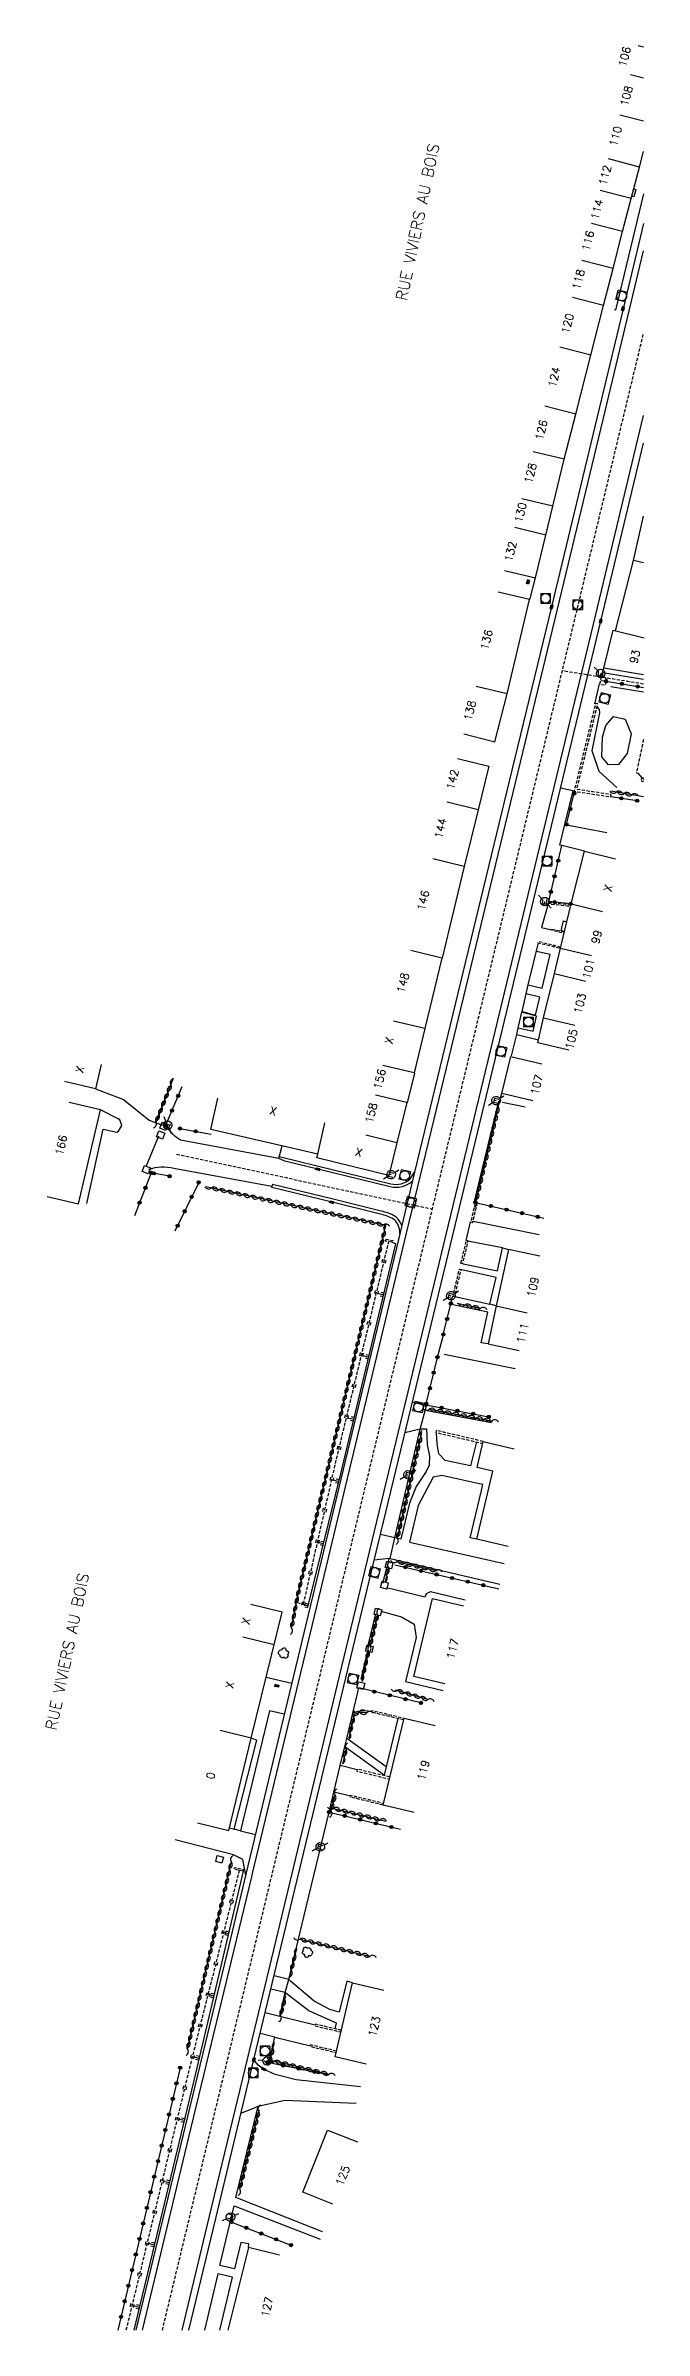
# Model space of a CAD drawing. Header units: millimetres. Extents: x 104000 to 105001, y 137000 to 138000.
# Drawn here: x 104906.6 to 105000.1, y 137000 to 137357 of the extents above; entities that cross this region are included whole.
import ezdxf
from ezdxf.enums import TextEntityAlignment as Align

# ---------------------------------------------------------------- set-up
doc = ezdxf.new("R2010")
doc.units = ezdxf.units.MM
doc.linetypes.add('DASHED', pattern=[0.75, 0.5, -0.25])
doc.layers.get('0').update_dxf_attribs({"linetype": 'CONTINUOUS'})
for name, color, linetype in [('W0001', 6, 'DASHED'), ('W0008', 7, 'CONTINUOUS'), ('W0100', 7, 'CONTINUOUS'), ('W0105', 7, 'CONTINUOUS'), ('W0112', 1, 'DASHED'), ('W0211', 2, 'CONTINUOUS'), ('W0220', 5, 'DASHED'), ('W0300', 7, 'CONTINUOUS'), ('W0310', 3, 'CONTINUOUS'), ('W0322', 7, 'CONTINUOUS'), ('W0334', 7, 'CONTINUOUS'), ('W0400', 7, 'CONTINUOUS'), ('W0420', 7, 'CONTINUOUS'), ('W0471', 7, 'CONTINUOUS'), ('W0989', 7, 'CONTINUOUS'), ('W0991', 7, 'CONTINUOUS'), ('W1102', 7, 'CONTINUOUS')]:
    doc.layers.add(name, color=color, linetype=linetype)
doc.styles.get("Standard").update_dxf_attribs({"font": 'romans.shx', "width": 0.85})

# ---------------------------------------------------------------- blocks, each defined once
blk = doc.blocks.new('t310o')
at = {"color": 0, "linetype": 'Continuous'}
for centre, start, end in [((-0.5, 0.38), 216.8699, 323.1304), ((0.5, -0.37), 36.8699, 143.1303)]:
    blk.add_arc(centre, 0.625, start, end, dxfattribs=at)
blk = doc.blocks.new('t322o')
at = {"color": 0, "linetype": 'Continuous'}
for radius in [0.25, 0.15]:
    blk.add_circle((0, 0), radius, dxfattribs=at)
blk = doc.blocks.new('T420')
for p, q in [((0.75, 0.75), (-0.75, 0.75)), ((-0.75, 0.75), (-0.75, -0.75)), ((0.75, 0.75), (0.75, -0.75)), ((0.75, -0.75), (-0.75, -0.75))]:
    blk.add_line(p, q)
blk.add_ellipse((0, 0), major_axis=(-0.53, 0.53), ratio=1, start_param=3.926991, end_param=10.210176)
blk = doc.blocks.new('T400')
for p, q in [((-0.15, 0.3), (0.15, 0.3)), ((-0.15, -0.25), (-0.15, 0.3)), ((-0.15, 0.15), (0.15, 0.15)), ((-0.15, 0), (0.15, 0)), ((0.15, 0.3), (0.15, -0.25)), ((-0.15, -0.15), (0.15, -0.15)), ((-0.15, -0.25), (-0.15, -0.3)), ((-0.15, -0.3), (0.15, -0.3)), ((0.15, -0.3), (0.15, -0.25))]:
    blk.add_line(p, q)
blk = doc.blocks.new('T471')
for p, q in [((-0.333334, 0.333334), (-0.333334, -0.333334)), ((-0.333334, 0.333334), (0.333334, 0.333334)), ((-0.333334, 0), (0, 0)), ((0.500001, 0.500001), (1.000002, 1.000002)), ((-0.500001, -0.500001), (-1.000002, -1.000002)), ((-0.333334, -0.333334), (0.333334, -0.333334))]:
    blk.add_line(p, q)
blk.add_ellipse((0, 0), major_axis=(0.471405, 0.471405), ratio=1, start_param=5.4977871438, end_param=11.780972451)
blk = doc.blocks.new('T300')
for p, q in [((-0.8, 0.51), (-0.86, 0.34)), ((-0.86, 0.34), (-0.86, 0.17)), ((-0.86, 0.17), (-0.74, 0.06)), ((-0.69, 0.63), (-0.8, 0.51)), ((-0.8, -0.06), (-0.74, 0.06)), ((-0.74, 0.06), (-0.69, 0.11)), ((-0.57, 0.69), (-0.69, 0.63)), ((-0.46, 0.69), (-0.57, 0.69)), ((-0.29, 0.63), (-0.46, 0.69)), ((-0.29, 0.63), (-0.17, 0.74)), ((-0.23, 0.57), (-0.29, 0.63)), ((-0.17, 0.74), (-0.06, 0.8)), ((-0.06, 0.8), (0.06, 0.8)), ((0.06, 0.8), (0.23, 0.74)), ((0.23, 0.74), (0.34, 0.63)), ((0.34, 0.63), (0.4, 0.51)), ((0.46, 0.46), (0.34, 0.46)), ((0.4, 0.51), (0.4, 0.46)), ((0.57, 0.4), (0.46, 0.46)), ((0.57, 0.4), (0.69, 0.29)), ((0.69, 0.29), (0.74, 0.17)), ((0.74, 0.06), (0.69, -0.17)), ((0.74, 0.17), (0.74, 0.06)), ((-0.8, -0.17), (-0.8, -0.06)), ((-0.8, -0.23), (-0.8, -0.17)), ((-0.74, -0.34), (-0.8, -0.23)), ((-0.69, -0.4), (-0.74, -0.34)), ((-0.51, -0.46), (-0.69, -0.4)), ((-0.4, -0.46), (-0.51, -0.46)), ((-0.4, -0.46), (-0.34, -0.46)), ((-0.34, -0.46), (-0.34, -0.4)), ((-0.34, -0.51), (-0.34, -0.46)), ((-0.29, -0.63), (-0.34, -0.51)), ((-0.17, -0.74), (-0.29, -0.63)), ((-0.06, -0.8), (-0.17, -0.74)), ((0.06, -0.8), (-0.06, -0.8)), ((0.17, -0.74), (0.06, -0.8)), ((0.23, -0.69), (0.17, -0.74)), ((0.29, -0.46), (0.23, -0.46)), ((0.29, -0.63), (0.23, -0.69)), ((0.46, -0.4), (0.29, -0.46)), ((0.34, -0.51), (0.29, -0.63)), ((0.34, -0.51), (0.34, -0.46)), ((0.57, -0.34), (0.46, -0.4)), ((0.63, -0.29), (0.57, -0.34)), ((0.69, -0.17), (0.63, -0.29))]:
    blk.add_line(p, q)
blk = doc.blocks.new('t112o')
at = {"color": 0, "linetype": 'Continuous'}
for p, q in [((-0.5, 0.5), (0.5, 0.5)), ((-0.5, -0.5), (-0.5, 0.5)), ((0.5, 0.5), (0.5, -0.5)), ((0.5, -0.5), (-0.5, -0.5))]:
    blk.add_line(p, q, dxfattribs=at)
blk = doc.blocks.new('t211o')
at = {"color": 0, "linetype": 'Continuous'}
for p, q in [((-0.29, 0.5), (-0.29, 0)), ((0, 1), (0, 0)), ((0.29, 0.5), (0.29, 0))]:
    blk.add_line(p, q, dxfattribs=at)
blk = doc.blocks.new('t220o')
at = {"color": 0, "linetype": 'Continuous'}
for p, q in [((-0.25, 0.25), (0.25, 0.25)), ((-0.25, -0.25), (0.25, -0.25))]:
    blk.add_line(p, q, dxfattribs=at)

msp = doc.modelspace()

# ---------------------------------------------------------------- linework, layer by layer
at = {"layer": 'W0001'}
msp.add_line((104927.04, 137183.77), (104967, 137175.18), dxfattribs=at)
at = {"layer": 'W0001', "flags": 128}
for points in [[(104924.82, 137000), (104929.29, 137018.54), (104935.24, 137043.25), (104940.29, 137064.28), (104949.59, 137102.88), (104955.03, 137125.56), (104965.12, 137167.38), (104989.6, 137268.77), (105000, 137312.03)], [(105000, 137257.21), (104987.31, 137259.27)]]:
    msp.add_lwpolyline(points, dxfattribs=at)
at = {"layer": 'W0008', "flags": 128}
for points in [[(104921.69, 137000), (104929.33, 137031.68), (104938.8, 137070.86), (104938.86, 137071.16), (104948.93, 137113.1), (104954.06, 137134.38), (104962.97, 137171.4), (104967.3, 137189.21), (104979.99, 137241.78), (104986.54, 137268.91), (104993.67, 137298.54), (104998.04, 137316.81), (105000, 137324.9)], [(104927.9, 137000), (104932.2, 137017.84), (104938.16, 137042.55), (104943.2, 137063.58), (104952.51, 137102.18), (104957.94, 137124.86), (104968.04, 137166.68), (104992.52, 137268.07), (105000, 137299.19)]]:
    msp.add_lwpolyline(points, dxfattribs=at)
for points in [[(104963.9, 137179.56, -0.257588), (104960.41, 137178.65), (104949.09, 137181.42), (104943.97, 137182.66), (104943.02, 137183.07), (104927.67, 137185.96, -0.144018), (104925.61, 137188.04)], [(104962.22, 137172.63, 0.118845), (104961.39, 137173.88), (104961.21, 137174.04, 0.078795), (104958.98, 137174.86), (104951.28, 137176.77), (104942.04, 137179.04), (104941.94, 137178.7), (104926.61, 137181.54, 0.139151), (104922.65, 137181.35)]]:
    msp.add_lwpolyline(points, format="xyb", dxfattribs=at)
at = {"layer": 'W0100', "flags": 128}
for points in [[(104978.27, 137274.96), (104983.13, 137273.8), (104984.73, 137280.49), (104985.81, 137284.99), (104987.59, 137292.34), (104989.4, 137299.38), (104991.76, 137308.6), (104993.75, 137316.38), (104995.22, 137322.13), (104996.72, 137327.92), (104998.06, 137333.07), (104999.36, 137337.97), (105000, 137340.44)], [(105000, 137276.16), (104998.43, 137276.51), (105000, 137283.44)], [(104971.93, 137249.44), (104976.77, 137248.2), (104978.69, 137255.66), (104982.15, 137270.44), (104977.28, 137271.58)], [(104993.81, 137259.71), (104995.25, 137265.61), (105000.11, 137264.42)], [(105000, 137258.65), (104993.81, 137259.71)], [(104970.94, 137245.58), (104975.8, 137244.4), (104974.14, 137237.57), (104971.95, 137228.71), (104971.98, 137228.69), (104969.68, 137219.17), (104968.53, 137214.41), (104968.49, 137214.41), (104965.81, 137203.37), (104964.13, 137196.46), (104964.2, 137196.44), (104963.08, 137191.79), (104962.99, 137191.81), (104961.44, 137185.52), (104960.18, 137180.45), (104948.97, 137183.2), (104949.09, 137183.78), (104932.37, 137187.63), (104933.49, 137192.5)], [(105000, 137242.42), (104999.98, 137242.3), (105000, 137242.3)], [(104988.32, 137200), (104983.45, 137201.15), (104984.38, 137205.06), (104986.06, 137211.99), (104987.02, 137215.96), (104988.7, 137222.86), (104990.74, 137231.09), (104995.59, 137229.89)], [(104915.27, 137197.76), (104914.38, 137193.96), (104909.51, 137195.1)], [(104982.71, 137192.07), (104977.85, 137193.25), (104979.25, 137199.04), (104984.11, 137197.86)], [(104906.82, 137177.14), (104911.69, 137176), (104915.15, 137190.71), (104910.28, 137191.86)], [(104983.78, 137167.8), (104978.9, 137168.88), (104976.95, 137160.07), (104976.99, 137160.06), (104975.7, 137154.13), (104980.58, 137153.07)], [(104978.82, 137122.47), (104973.95, 137123.61), (104976.44, 137134.23), (104973.98, 137134.81), (104974.93, 137138.87), (104979.8, 137137.73)], [(104930.33, 137079.27), (104935.19, 137078.09), (104938.7, 137092.5), (104943.51, 137112.19), (104938.66, 137113.38)], [(104968.95, 137100.99), (104964.09, 137102.15), (104967.01, 137114.33), (104971.87, 137113.17)], [(104964.15, 137080.89), (104959.29, 137082.07), (104962.59, 137095.65), (104967.45, 137094.47)], [(104956.67, 137041.58), (104951.8, 137042.73), (104954.54, 137054.27), (104959.4, 137053.12)], [(104951.43, 137019.72), (104946.78, 137021.57), (104950.64, 137031.29), (104955.29, 137029.44)], [(104943.1, 137011.72), (104938.25, 137012.92), (104935.05, 137000)]]:
    msp.add_lwpolyline(points, dxfattribs=at)
at = {"layer": 'W0105', "flags": 128}
for points in [[(104998.46, 137334.57), (104998.77, 137334.49), (104998.47, 137333.35), (104998.15, 137333.44)], [(104999.11, 137243.29), (104999.79, 137242.49)], [(104987.66, 137218.55), (104987.12, 137218.68), (104987.48, 137220.21), (104988.03, 137220.08)]]:
    msp.add_lwpolyline(points, dxfattribs=at)
at = {"layer": 'W0112', "flags": 128}
for points in [[(104994.13, 137257.65), (104993.99, 137257), (104993.18, 137257.15), (104993.32, 137257.8)], [(104994.89, 137239.59), (104994.94, 137239.93), (104989.57, 137240.76), (104992.84, 137254.11), (104992.5, 137254.19), (104989.14, 137240.47)], [(104972.98, 137173.19), (104973.3, 137173.11), (104974.02, 137176.06), (104973.7, 137176.14)], [(104959.74, 137170.46), (104960.84, 137170.25), (104960.73, 137169.98), (104959.64, 137170.19)], [(104971.41, 137166.73), (104971.73, 137166.66), (104972.61, 137170.21), (104972.29, 137170.29)], [(104970.18, 137161.6), (104970.5, 137161.52), (104971.48, 137165.69), (104971.16, 137165.76)], [(104937.43, 137071.74), (104936.03, 137072.06), (104936.11, 137072.33), (104937.52, 137072.01)]]:
    msp.add_lwpolyline(points, close=True, dxfattribs=at)
for points in [[(105000, 137248.53), (104999.95, 137248.47), (104998.86, 137243.37), (104999.11, 137243.29)], [(105000, 137242.03), (104999.8, 137241.91), (104999.53, 137242.33), (105000.05, 137242.65)], [(104988.66, 137222.68), (104985.36, 137223.05), (104985.33, 137222.87), (104988.62, 137222.5)], [(104987.06, 137216.1), (104983.53, 137216.96), (104983.49, 137216.78), (104987.02, 137215.96)], [(104987.63, 137218.43), (104985.43, 137218.94), (104985.41, 137218.84), (104987.6, 137218.31)], [(104974.93, 137138.87), (104967.6, 137140.6), (104967.52, 137140.29), (104974.86, 137138.57)], [(104947.56, 137112.97), (104947.61, 137113.21), (104946.09, 137113.61)], [(104962.52, 137095.36), (104957.45, 137096.57), (104957.52, 137096.86), (104962.59, 137095.65)], [(104960.36, 137086.44), (104955.26, 137087.67), (104955.18, 137087.38), (104960.28, 137086.14)], [(104959.29, 137082.07), (104954.2, 137083.3), (104954.3, 137083.6), (104959.37, 137082.37)], [(104952.78, 137046.86), (104948.75, 137047.82), (104948.62, 137047.58), (104952.72, 137046.61)], [(104952.01, 137043.62), (104951.02, 137043.86), (104948, 137044.58), (104947.94, 137044.36), (104951.96, 137043.41)]]:
    msp.add_lwpolyline(points, dxfattribs=at)
at = {"layer": 'W0211', "flags": 128}
for points in [[(104947.61, 137113.21), (104952.87, 137134.51), (104961.31, 137169.76), (104960.73, 137169.98)], [(104937.43, 137071.74), (104930.01, 137040.14), (104920.34, 137000)]]:
    msp.add_lwpolyline(points, dxfattribs=at)
at = {"layer": 'W0220', "flags": 128}
for points in [[(104946.88, 137113.5), (104951.7, 137134.74), (104960.19, 137170.08)], [(104936.82, 137071.88), (104928.98, 137040.69), (104919.13, 137000)]]:
    msp.add_lwpolyline(points, dxfattribs=at)
at = {"layer": 'W0310', "flags": 128}
for points in [[(105000, 137239.6), (104994.86, 137240.48)], [(104923.83, 137188.8), (104926.56, 137195.63)], [(104973.86, 137176.49), (104977.51, 137191.9)], [(104945.01, 137109.73), (104945.96, 137114.83), (104950.76, 137134.96), (104959.73, 137172.62), (104931.59, 137178.66)], [(104974.53, 137159.67), (104970.87, 137160.43)], [(104966.5, 137143.9), (104976.46, 137142.07)], [(104961.55, 137123.76), (104965.36, 137140.25)], [(104961.42, 137120.11), (104967.74, 137118.64)], [(104960.13, 137119.14), (104959.57, 137116.85)], [(104958.44, 137111.8), (104957.25, 137106.88)], [(104957.03, 137106.05), (104955.97, 137101.63)], [(104966.3, 137098.54), (104961.26, 137100.04)], [(104956.74, 137096.47), (104955.57, 137096.51), (104954.79, 137096.24), (104953.95, 137092.59)], [(104953.51, 137090.76), (104952.95, 137088.49)], [(104951.19, 137081.16), (104951.82, 137083.61)], [(104951.56, 137081.55), (104959.66, 137079.56)], [(104928.75, 137043.96), (104935.63, 137073.24)], [(104944.69, 137055.03), (104945.82, 137059.67)], [(104946.32, 137061.11), (104957.31, 137058.42)], [(104943.28, 137049.22), (104944.12, 137052.32)], [(104950.84, 137039.99), (104941.67, 137042.2), (104942.35, 137044.94)], [(104936.91, 137022.06), (104939.95, 137034.46)]]:
    msp.add_lwpolyline(points, dxfattribs=at)
at = {"layer": 'W0322', "flags": 128}
for points in [[(104994.13, 137257.65), (105000, 137256.67)], [(104987.95, 137235.27), (104989.22, 137240.36)], [(104998.99, 137238.99), (104994.89, 137239.59)], [(104988.6, 137222.87), (104985.17, 137223.23), (104987.21, 137231.97)], [(104925.36, 137188.27), (104927.93, 137194.36)], [(104927.57, 137187.77), (104932.46, 137186.87)], [(104923.08, 137180.83), (104920.46, 137174.15)], [(104925.94, 137180.31), (104923.08, 137180.83)], [(104930.49, 137179.35), (104926.78, 137171.72)], [(104973.71, 137176.22), (104984.41, 137173.76)], [(104968.71, 137155.59), (104970.18, 137161.6)], [(104966.04, 137144.76), (104967.93, 137152.63)], [(104966, 137144.61), (104976.09, 137142.68)], [(104961.11, 137119.61), (104977.4, 137115.84)], [(104965.22, 137098.03), (104955.52, 137100.37)], [(104950.87, 137080.97), (104962.02, 137078.29)], [(104927.59, 137041.03), (104917.85, 137000)], [(104941.24, 137041.87), (104950.85, 137039.92)], [(104935.6, 137016.92), (104945.02, 137013.27)]]:
    msp.add_lwpolyline(points, dxfattribs=at)
at = {"layer": 'W0334'}
for p, q in [((104970.5, 137161.52), (104976, 137160.32)), ((104937.03, 137078.06), (104936.03, 137078.3))]:
    msp.add_line(p, q, dxfattribs=at)
at = {"layer": 'W0334', "flags": 128}
for points in [[(105000, 137333.79), (104995.61, 137315.65), (104995.46, 137315.68)], [(105000, 137329.17), (104996.78, 137315.85), (104992.72, 137298.97), (104985.61, 137269.28), (104979, 137242.03), (104966.21, 137189.1), (104964.23, 137180.94), (104961.69, 137170.43), (104953.06, 137134.5), (104947.92, 137113.11), (104937.88, 137071.29), (104934.92, 137059.05), (104928.36, 137031.91), (104920.66, 137000)], [(104928.96, 137000), (104933.15, 137017.48), (104939.11, 137042.29), (104944.17, 137063.25), (104953.55, 137102.17), (104958.93, 137124.59), (104969.13, 137166.78), (104993.29, 137267.03), (105000, 137294.86)], [(104995.59, 137265.53), (104998.43, 137276.51)], [(104982.15, 137270.44), (104982.26, 137270.58), (104983.13, 137273.8)], [(104993.32, 137257.8), (104993.6, 137259.04), (105000, 137257.96)], [(104993.6, 137259.04), (104993.81, 137259.71)], [(104992.38, 137254.12), (104993.12, 137257.23)], [(104994.89, 137256.83), (105000, 137255.98)], [(104995.81, 137241.06), (104993.06, 137243.53), (104991.97, 137246.77), (104993.18, 137252.73), (104993.11, 137253.24), (104992.77, 137253.6)], [(104990.74, 137231.09), (104987.21, 137231.97), (104986.91, 137232.03), (104987.7, 137235.29), (104988.97, 137240.52), (104989.14, 137240.47)], [(104988.97, 137240.52), (104987.01, 137240.96)], [(104987.7, 137235.29), (104994.24, 137234.03)], [(104985.17, 137223.23), (104984.07, 137219.16), (104985.41, 137218.84)], [(104979.36, 137199.13), (104980.19, 137202.47), (104980.41, 137203.49), (104981, 137205.94), (104981.03, 137206.03), (104981.63, 137208.81), (104981.97, 137210.21), (104983.56, 137216.77)], [(104981.97, 137210.21), (104984.13, 137209.68), (104985.38, 137214.98), (104983.24, 137215.45)], [(104981.03, 137206.03), (104983.12, 137205.49), (104983.79, 137208.28), (104981.63, 137208.81)], [(104980.41, 137203.49), (104982.76, 137202.99), (104983.29, 137205.34), (104981, 137205.94)], [(104980.19, 137202.47), (104983.56, 137201.62)], [(104913.01, 137176.07), (104915.59, 137187.67), (104917.68, 137187.2), (104917.95, 137187.34), (104918.42, 137188.15), (104918.46, 137188.4), (104918.45, 137188.42), (104918.16, 137189.13), (104917.9, 137189.3), (104915.15, 137190.71)], [(104914.38, 137193.96), (104918.76, 137192.29), (104922.76, 137189.08), (104924.78, 137188.29)], [(104973.7, 137176.14), (104973.55, 137176.18), (104977.38, 137192.06), (104977.47, 137192.05), (104977.85, 137193.25)], [(104977.95, 137191.9), (104981.48, 137191.15)], [(104924.19, 137186.58), (104922.25, 137181.8)], [(104943.02, 137183.07), (104943.51, 137185.07)], [(104972.29, 137170.29), (104972.98, 137173.19)], [(104973.35, 137173.29), (104983.67, 137171.19)], [(104972.61, 137170.21), (104972.78, 137170.19), (104977.97, 137169.17)], [(104976.99, 137160.05), (104976, 137160.32), (104976.95, 137164.51), (104971.62, 137165.67), (104971.48, 137165.69)], [(104971.73, 137166.66), (104971.82, 137166.63), (104977.17, 137165.52), (104977.96, 137169.11), (104978.9, 137168.88)], [(104975.7, 137154.13), (104974.61, 137154.3), (104975.65, 137159.09), (104970, 137160.26)], [(104967.93, 137152.63), (104968.75, 137155.55)], [(104979.95, 137150.24), (104968.84, 137152.45)], [(104965.1, 137140.84), (104966.1, 137140.85), (104966.21, 137138.38), (104966.54, 137136.59), (104966.5, 137135.19), (104966.05, 137134.19), (104964.48, 137131.82), (104963.41, 137129.22), (104962.05, 137123.62), (104961.15, 137123.81), (104965.08, 137140.77), (104966.06, 137144.44), (104963.86, 137145)], [(104965.08, 137140.77), (104962.71, 137140.23)], [(104976.24, 137141.77), (104966.16, 137143.66)], [(104973.88, 137138.8), (104972.96, 137135.06), (104969.01, 137135.9), (104968.02, 137136.94), (104967.73, 137138.49), (104967.63, 137140.23)], [(104973.95, 137123.61), (104972.9, 137123.84), (104974.67, 137131.21), (104974.88, 137132.14), (104974.11, 137132.31), (104968.5, 137133.56), (104967.14, 137133.27), (104964.77, 137128.87), (104963.4, 137123.14), (104978.24, 137119.8)], [(104959.27, 137116.76), (104959.88, 137119.13), (104959.93, 137119.13), (104960.26, 137120.57), (104960.39, 137120.59), (104961.12, 137123.82), (104958.87, 137124.34)], [(104960.26, 137120.57), (104957.91, 137120.34)], [(104960.39, 137120.59), (104977.55, 137116.58)], [(104959.81, 137116.06), (104965.86, 137114.62), (104966.06, 137115.12), (104966.72, 137115.43), (104972.11, 137114.14)], [(104958.94, 137112.35), (104962.17, 137111.5), (104964.13, 137110.32), (104964.45, 137108.27), (104962.8, 137101.36), (104968.7, 137099.94)], [(104956.9, 137106.77), (104958.14, 137111.93)], [(104955.88, 137101.75), (104956.9, 137106.14)], [(104945.03, 137101.07), (104941.01, 137101.97)], [(104948.67, 137047.68), (104943.16, 137049.03), (104944.02, 137052.78), (104944.58, 137054.82), (104947.27, 137066.12), (104950.87, 137080.97), (104951.62, 137084.06), (104952.61, 137088.23), (104953.31, 137091.2), (104953.63, 137092.48), (104954.58, 137096.44), (104955.52, 137100.37)], [(104943.87, 137096.25), (104941.55, 137096.78), (104937.03, 137078.06), (104939.36, 137077.44)], [(104953.31, 137091.2), (104959.5, 137086.74), (104961.63, 137095.57)], [(104954.58, 137096.44), (104955.43, 137096.73), (104956.69, 137096.83), (104957.44, 137096.7)], [(104935.28, 137078.49), (104936.03, 137078.3), (104939.58, 137092.21), (104938.7, 137092.5)], [(104959.76, 137088.05), (104953.63, 137092.48)], [(104955.23, 137087.55), (104952.61, 137088.23)], [(104954.24, 137083.43), (104951.62, 137084.06)], [(104935.93, 137074.28), (104926.82, 137076.62)], [(104937.84, 137071.11), (104937.39, 137073.54), (104935.93, 137074.28)], [(104954.54, 137054.27), (104953.61, 137054.56), (104952.45, 137049.71), (104951, 137050.1), (104948.52, 137051.43), (104944.85, 137054.53), (104944.58, 137054.82), (104942.27, 137055.39)], [(104951.79, 137047.1), (104952.02, 137047.98), (104947.7, 137049.89), (104944.37, 137052.48), (104944.02, 137052.78), (104941.78, 137053.32)], [(104943.16, 137049.03), (104940.88, 137049.6)], [(104942.38, 137045.79), (104940.1, 137046.38)], [(104941.5, 137041.97), (104942.38, 137045.79), (104947.97, 137044.47)], [(104955.75, 137038.05), (104945.7, 137039.15), (104942.44, 137039.95), (104940.63, 137040.81), (104939.77, 137041.44), (104939.1, 137042.24)], [(104949.86, 137015.37), (104936.32, 137020.74), (104939.79, 137035.02)], [(104937.1, 137033.92), (104938.95, 137034.67), (104939.79, 137035.02), (104943.94, 137035.96), (104955.08, 137035.47)], [(104938.25, 137012.92), (104938.34, 137013.49), (104937.09, 137013.74), (104936.08, 137009.59), (104933.82, 137010.14), (104936.01, 137019.44), (104949.45, 137014.25)], [(104933.78, 137000), (104935.77, 137008.28), (104933.5, 137008.83), (104931.38, 137000)]]:
    msp.add_lwpolyline(points, dxfattribs=at)
msp.add_lwpolyline([(104993.59, 137248.89), (104994.09, 137250.72), (104995.31, 137252.15), (104997.1, 137251.71), (104998.04, 137249.44), (104997.45, 137246.35), (104996.08, 137244.65), (104994.51, 137244.58), (104993.48, 137245.85)], close=True, dxfattribs=at)
for points in [[(104943.09, 137183.38), (104949.21, 137181.91), (104960.53, 137179.14, 0.257588), (104963.55, 137179.92), (104964.23, 137180.94)], [(104961.92, 137171.37, 0.223636), (104961.06, 137173.51), (104960.92, 137173.63, 0.07744), (104958.87, 137174.37), (104951.16, 137176.29), (104941.92, 137178.56), (104941.94, 137178.7)]]:
    msp.add_lwpolyline(points, format="xyb", dxfattribs=at)
at = {"layer": 'W1102'}
for p, q in [((105000, 137356.72), (104999.14, 137356.95)), ((105000, 137351.88), (104997.95, 137352.41)), ((105000, 137345.15), (104996.31, 137346.11)), ((104999.36, 137337.97), (104994.53, 137339.25)), ((104998.06, 137333.07), (104993.22, 137334.33)), ((104996.72, 137327.92), (104991.88, 137329.17)), ((104995.22, 137322.13), (104990.37, 137323.37)), ((104993.75, 137316.38), (104988.9, 137317.62)), ((104991.76, 137308.6), (104986.92, 137309.84)), ((104989.4, 137299.38), (104984.55, 137300.63)), ((104987.59, 137292.34), (104982.73, 137293.52)), ((104985.81, 137284.99), (104980.95, 137286.16)), ((104984.73, 137280.49), (104979.87, 137281.65)), ((104978.69, 137255.66), (104973.83, 137256.85)), ((104974.14, 137237.57), (104969.29, 137238.77)), ((104971.95, 137228.71), (104967.09, 137229.91)), ((104988.7, 137222.86), (104993.56, 137221.66)), ((104968.49, 137214.41), (104963.64, 137215.59)), ((104987.02, 137215.96), (104991.88, 137214.78)), ((104986.06, 137211.99), (104990.91, 137210.81)), ((104984.38, 137205.06), (104989.24, 137203.9)), ((104965.81, 137203.37), (104960.95, 137204.56)), ((104964.13, 137196.46), (104959.27, 137197.64)), ((104962.99, 137191.81), (104958.13, 137193)), ((104949.09, 137183.78), (104950.21, 137188.66)), ((104961.44, 137185.52), (104956.59, 137186.72)), ((104976.99, 137160.06), (104981.83, 137158.99)), ((104942.27, 137107.09), (104937.41, 137108.28)), ((104938.7, 137092.5), (104933.84, 137093.69))]:
    msp.add_line(p, q, dxfattribs=at)

# ---------------------------------------------------------------- block references
at = {"layer": 'W0112'}
for p, rotation in [((104924.53, 137186.76), 68.5535914608382), ((104925.05, 137188.12), 68.5535914608382), ((104922.32, 137181.34), 68.5535914608382), ((104960.23, 137119.55), 76.5890626875068), ((104959.51, 137116.42), 76.5890626875068), ((104958.49, 137112.21), 76.5890626875068), ((104957.17, 137106.49), 76.5890626875068), ((104955.82, 137100.72), 76.5890626875068), ((104933.76, 137073.59), 345.6010466717639)]:
    msp.add_blockref('t112o', p, dxfattribs=dict(at, rotation=rotation))
at = {"layer": 'W0211'}
for p, rotation in [((104959.41, 137161.8), 76.5242897179929), ((104957.08, 137152.07), 76.5242897179929), ((104954.75, 137142.35), 76.5242897179929), ((104952.4, 137132.63), 76.142745882501), ((104950.01, 137122.92), 76.142745882501), ((104947.61, 137113.21), 76.142745882501), ((104935.14, 137062), 76.790319626114), ((104932.86, 137052.27), 76.790319626114), ((104930.57, 137042.53), 76.790319626114), ((104928.25, 137032.81), 76.4576944844599), ((104925.9, 137023.09), 76.4576944844599), ((104923.56, 137013.36), 76.4576944844599), ((104921.22, 137003.64), 76.4576944844599)]:
    msp.add_blockref('t211o', p, dxfattribs=dict(at, rotation=rotation))
at = {"layer": 'W0220'}
for p, rotation in [((104959.46, 137167.04), 76.4952198572377), ((104958.29, 137162.18), 76.4952198572377), ((104957.12, 137157.32), 76.4952198572377), ((104955.96, 137152.46), 76.4952198572377), ((104954.79, 137147.6), 76.4952198572377), ((104953.62, 137142.73), 76.4952198572377), ((104952.45, 137137.87), 76.4952198572377), ((104951.31, 137133.01), 77.20927475953991), ((104950.2, 137128.13), 77.20927475953991), ((104949.09, 137123.25), 77.20927475953991), ((104947.99, 137118.38), 77.20927475953991), ((104946.88, 137113.5), 77.20927475953991), ((104935.59, 137066.99), 255.900457300194), ((104934.37, 137062.14), 255.900457300194), ((104933.15, 137057.29), 255.900457300194), ((104931.93, 137052.44), 255.900457300194), ((104930.72, 137047.59), 255.900457300194), ((104929.5, 137042.74), 255.900457300194), ((104928.3, 137037.88), 256.386053159677), ((104927.13, 137033.02), 256.386053159677), ((104925.95, 137028.16), 256.386053159677), ((104924.77, 137023.31), 256.386053159677), ((104923.6, 137018.45), 256.386053159677), ((104922.42, 137013.59), 256.386053159677), ((104921.24, 137008.73), 256.386053159677), ((104920.06, 137003.87), 256.386053159677)]:
    msp.add_blockref('t220o', p, dxfattribs=dict(at, rotation=rotation))
at = {"layer": 'W0300'}
for p, rotation in [((104943.71, 137105.84), 167.372537425803), ((104947.52, 137059.02), 342.658959885349)]:
    msp.add_blockref('T300', p, dxfattribs=dict(at, rotation=rotation))
at = {"layer": 'W0310'}
for p, rotation in [((104995.7, 137240.33), 170.285975817781), ((104996.94, 137240.12), 170.285975817781), ((104998.17, 137239.91), 170.285975817781), ((104925.68, 137193.44), 68.2152157526271), ((104926.15, 137194.6), 68.2152157526271), ((104924.29, 137189.96), 68.2152157526271), ((104924.75, 137191.12), 68.2152157526271), ((104925.22, 137192.28), 68.2152157526271), ((104977.03, 137189.87), 76.6851795950068), ((104977.32, 137191.09), 76.6851795950068), ((104923.83, 137188.8), 68.2152157526271), ((104976.17, 137186.22), 76.6851795950068), ((104976.45, 137187.44), 76.6851795950068), ((104976.74, 137188.66), 76.6851795950068), ((104975.3, 137182.57), 76.6851795950068), ((104975.59, 137183.79), 76.6851795950068), ((104975.88, 137185.01), 76.6851795950068), ((104974.44, 137178.92), 76.6851795950068), ((104974.73, 137180.14), 76.6851795950068), ((104975.01, 137181.36), 76.6851795950068), ((104932.45, 137178.47), 167.882857659714), ((104933.67, 137178.21), 167.882857659714), ((104934.89, 137177.95), 167.882857659714), ((104936.11, 137177.69), 167.882857659714), ((104937.33, 137177.43), 167.882857659714), ((104938.56, 137177.16), 167.882857659714), ((104939.78, 137176.9), 167.882857659714), ((104941, 137176.64), 167.882857659714), ((104942.22, 137176.38), 167.882857659714), ((104943.45, 137176.11), 167.882857659714), ((104944.67, 137175.85), 167.882857659714), ((104973.86, 137176.49), 76.6851795950068), ((104974.15, 137177.71), 76.6851795950068), ((104945.89, 137175.59), 167.882857659714), ((104947.11, 137175.33), 167.882857659714), ((104948.33, 137175.06), 167.882857659714), ((104949.56, 137174.8), 167.882857659714), ((104950.78, 137174.54), 167.882857659714), ((104952, 137174.28), 167.882857659714), ((104953.22, 137174.01), 167.882857659714), ((104954.44, 137173.75), 167.882857659714), ((104955.67, 137173.49), 167.882857659714), ((104956.89, 137173.23), 167.882857659714), ((104958.11, 137172.96), 167.882857659714), ((104959.33, 137172.7), 167.882857659714), ((104959.53, 137171.79), 76.596888633389), ((104958.66, 137168.15), 76.596888633389), ((104958.95, 137169.36), 76.596888633389), ((104959.24, 137170.58), 76.596888633389), ((104958.08, 137165.71), 76.596888633389), ((104958.37, 137166.93), 76.596888633389), ((104957.21, 137162.07), 76.596888633389), ((104957.5, 137163.28), 76.596888633389), ((104957.79, 137164.5), 76.596888633389), ((104956.35, 137158.42), 76.596888633389), ((104956.64, 137159.64), 76.596888633389), ((104956.92, 137160.85), 76.596888633389), ((104972.08, 137160.18), 168.242322068159), ((104973.31, 137159.92), 168.242322068159), ((104974.53, 137159.67), 168.242322068159), ((104955.48, 137154.77), 76.596888633389), ((104955.77, 137155.99), 76.596888633389), ((104956.06, 137157.2), 76.596888633389), ((104954.61, 137151.12), 76.596888633389), ((104954.9, 137152.34), 76.596888633389), ((104955.19, 137153.56), 76.596888633389), ((104953.74, 137147.48), 76.596888633389), ((104954.03, 137148.69), 76.596888633389), ((104954.32, 137149.91), 76.596888633389), ((104952.87, 137143.83), 76.596888633389), ((104953.16, 137145.04), 76.596888633389), ((104953.45, 137146.26), 76.596888633389), ((104966.5, 137143.9), 349.597376840208), ((104952, 137140.18), 76.596888633389), ((104952.29, 137141.4), 76.596888633389), ((104952.58, 137142.61), 76.596888633389), ((104965.21, 137139.59), 77.0007144567017), ((104967.73, 137143.68), 349.597376840208), ((104968.96, 137143.45), 349.597376840208), ((104970.19, 137143.23), 349.597376840208), ((104971.42, 137143), 349.597376840208), ((104972.65, 137142.77), 349.597376840208), ((104973.88, 137142.55), 349.597376840208), ((104975.11, 137142.32), 349.597376840208), ((104976.34, 137142.1), 349.597376840208), ((104951.13, 137136.53), 76.596888633389), ((104951.42, 137137.75), 76.596888633389), ((104951.71, 137138.96), 76.596888633389), ((104964.64, 137137.16), 77.0007144567017), ((104964.92, 137138.38), 77.0007144567017), ((104950.26, 137132.88), 76.60783569248241), ((104950.55, 137134.1), 76.60783569248241), ((104950.84, 137135.32), 76.596888633389), ((104963.8, 137133.5), 77.0007144567017), ((104964.08, 137134.72), 77.0007144567017), ((104964.36, 137135.94), 77.0007144567017), ((104949.39, 137129.24), 76.60783569248241), ((104949.68, 137130.45), 76.60783569248241), ((104949.97, 137131.67), 76.60783569248241), ((104962.96, 137129.85), 77.0007144567017), ((104963.24, 137131.07), 77.0007144567017), ((104963.52, 137132.29), 77.0007144567017), ((104948.52, 137125.59), 76.60783569248241), ((104948.81, 137126.8), 76.60783569248241), ((104949.1, 137128.02), 76.60783569248241), ((104962.11, 137126.2), 77.0007144567017), ((104962.39, 137127.41), 77.0007144567017), ((104962.68, 137128.63), 77.0007144567017), ((104947.66, 137121.94), 76.60783569248241), ((104947.94, 137123.16), 76.60783569248241), ((104948.23, 137124.37), 76.60783569248241), ((104961.55, 137123.76), 77.0007144567017), ((104961.83, 137124.98), 77.0007144567017), ((104946.79, 137118.29), 76.60783569248241), ((104947.08, 137119.51), 76.60783569248241), ((104947.37, 137120.72), 76.60783569248241), ((104960.13, 137119.14), 256.1603320142231), ((104961.42, 137120.11), 346.91704565944), ((104962.64, 137119.83), 346.91704565944), ((104963.86, 137119.54), 346.91704565944), ((104965.07, 137119.26), 346.91704565944), ((104966.29, 137118.98), 346.91704565944), ((104967.51, 137118.69), 346.91704565944), ((104945.93, 137114.64), 79.41100488756659), ((104946.21, 137115.86), 76.60783569248241), ((104946.5, 137117.08), 76.60783569248241), ((104959.83, 137117.92), 256.1603320142231), ((104945.47, 137112.18), 79.41100488756659), ((104945.7, 137113.41), 79.41100488756659), ((104958.44, 137111.8), 256.379667641399), ((104945.01, 137109.73), 79.41100488756659), ((104945.24, 137110.96), 79.41100488756659), ((104957.56, 137108.16), 256.379667641399), ((104957.86, 137109.37), 256.379667641399), ((104958.15, 137110.59), 256.379667641399), ((104956.74, 137104.84), 256.54100137131), ((104957.03, 137106.05), 256.54100137131), ((104957.27, 137106.94), 256.379667641399), ((104956.16, 137102.41), 256.54100137131), ((104956.45, 137103.62), 256.54100137131), ((104961.5, 137099.97), 163.439564399134), ((104962.7, 137099.61), 163.439564399134), ((104963.9, 137099.25), 163.439564399134), ((104965.1, 137098.9), 163.439564399134), ((104966.3, 137098.54), 163.439564399134), ((104954.11, 137093.32), 256.985878614067), ((104954.4, 137094.54), 256.985878614067), ((104954.68, 137095.76), 256.985878614067), ((104955.5, 137096.49), 199.192906644399), ((104956.74, 137096.47), 177.938378981406), ((104953.51, 137090.76), 256.219523667881), ((104953.21, 137089.55), 256.219523667881), ((104951.82, 137083.58), 75.5399008406258), ((104951.56, 137081.55), 346.2064031685489), ((104951.19, 137081.16), 75.5399008406258), ((104951.5, 137082.37), 75.5399008406258), ((104952.78, 137081.25), 346.2064031685489), ((104953.99, 137080.95), 346.2064031685489), ((104955.2, 137080.66), 346.2064031685489), ((104956.42, 137080.36), 346.2064031685489), ((104957.63, 137080.06), 346.2064031685489), ((104958.85, 137079.76), 346.2064031685489), ((104935.33, 137071.95), 76.7734319780238), ((104935.61, 137073.16), 76.7734319780238), ((104934.47, 137068.3), 76.7734319780238), ((104934.76, 137069.51), 76.7734319780238), ((104935.04, 137070.73), 76.7734319780238), ((104933.61, 137064.65), 76.7734319780238), ((104933.9, 137065.86), 76.7734319780238), ((104934.18, 137067.08), 76.7734319780238), ((104933.04, 137062.21), 76.7734319780238), ((104933.33, 137063.43), 76.7734319780238), ((104932.18, 137058.56), 76.7734319780238), ((104932.47, 137059.78), 76.7734319780238), ((104932.75, 137061), 76.7734319780238), ((104945.28, 137057.46), 76.4171068654787), ((104945.57, 137058.67), 76.4171068654787), ((104946.32, 137061.11), 346.280659353889), ((104947.53, 137060.81), 346.280659353889), ((104948.75, 137060.51), 346.280659353889), ((104949.96, 137060.22), 346.280659353889), ((104951.18, 137059.92), 346.280659353889), ((104952.39, 137059.62), 346.280659353889), ((104953.6, 137059.33), 346.280659353889), ((104954.82, 137059.03), 346.280659353889), ((104956.03, 137058.73), 346.280659353889), ((104957.25, 137058.44), 346.280659353889), ((104931.32, 137054.91), 76.7734319780238), ((104931.61, 137056.13), 76.7734319780238), ((104931.9, 137057.35), 76.7734319780238), ((104944.99, 137056.24), 76.4171068654787), ((104930.47, 137051.26), 76.7734319780238), ((104930.75, 137052.48), 76.7734319780238), ((104931.04, 137053.7), 76.7734319780238), ((104943.61, 137050.43), 74.8017709937595), ((104943.94, 137051.64), 74.8017709937595), ((104929.61, 137047.61), 76.7734319780238), ((104929.89, 137048.83), 76.7734319780238), ((104930.18, 137050.04), 76.7734319780238), ((104943.28, 137049.22), 74.8017709937595), ((104928.75, 137043.96), 76.7734319780238), ((104929.04, 137045.18), 76.7734319780238), ((104929.32, 137046.39), 76.7734319780238), ((104942.11, 137043.97), 76.2109615413023), ((104942.33, 137042.04), 166.455029317668), ((104941.81, 137042.76), 76.2109615413023), ((104943.55, 137041.75), 166.455029317668), ((104944.76, 137041.46), 166.455029317668), ((104945.98, 137041.17), 166.455029317668), ((104947.19, 137040.87), 166.455029317668), ((104948.41, 137040.58), 166.455029317668), ((104949.62, 137040.29), 166.455029317668), ((104950.84, 137039.99), 166.455029317668), ((104939.59, 137032.99), 76.2291056267915), ((104939.89, 137034.2), 76.2291056267915), ((104938.7, 137029.35), 76.2291056267915), ((104938.99, 137030.56), 76.2291056267915), ((104939.29, 137031.78), 76.2291056267915), ((104937.8, 137025.71), 76.2291056267915), ((104938.1, 137026.92), 76.2291056267915), ((104938.4, 137028.13), 76.2291056267915), ((104936.91, 137022.06), 76.2291056267915), ((104937.21, 137023.28), 76.2291056267915), ((104937.51, 137024.49), 76.2291056267915)]:
    msp.add_blockref('t310o', p, dxfattribs=dict(at, rotation=rotation))
at = {"layer": 'W0322'}
for p, rotation in [((104994.13, 137257.65), 350.542206940908), ((104996.6, 137257.24), 350.542206940908), ((104999.06, 137256.83), 350.542206940908), ((104988.56, 137237.7), 75.99264520240149), ((104989.16, 137240.12), 75.99264520240149), ((104996.52, 137239.35), 171.772750136318), ((104998.99, 137238.99), 171.772750136318), ((104987.95, 137235.27), 75.99264520240149), ((104986.66, 137229.61), 76.8569606579155), ((104986.09, 137227.18), 76.8569606579155), ((104985.52, 137224.74), 76.8569606579155), ((104986.11, 137223.13), 173.949010777745), ((104988.6, 137222.87), 173.949010777745), ((104926.33, 137190.57), 67.1687434851916), ((104927.3, 137192.88), 67.1687434851916), ((104925.36, 137188.27), 67.1687434851916), ((104927.57, 137187.77), 349.55471338351), ((104930.02, 137187.32), 349.55471338351), ((104923.08, 137180.83), 248.553591461031), ((104923.48, 137180.76), 169.709438544653), ((104925.94, 137180.31), 169.709438544653), ((104921.26, 137176.18), 248.553591461031), ((104922.17, 137178.5), 248.553591461031), ((104929.4, 137177.1), 244.048968394839), ((104930.49, 137179.35), 244.048968394839), ((104973.71, 137176.22), 347.0553911217311), ((104927.21, 137172.6), 244.048968394839), ((104928.31, 137174.85), 244.048968394839), ((104976.15, 137175.66), 347.0553911217311), ((104978.59, 137175.1), 347.0553911217311), ((104981.02, 137174.54), 347.0553911217311), ((104983.46, 137173.98), 347.0553911217311), ((104969.89, 137160.44), 76.27452365144771), ((104968.71, 137155.59), 76.27452365144771), ((104969.3, 137158.01), 76.27452365144771), ((104967.79, 137152.05), 76.4906029797421), ((104967.21, 137149.62), 76.4906029797421), ((104966, 137144.61), 349.2112946445019), ((104966.04, 137144.76), 76.4906029797421), ((104966.62, 137147.19), 76.4906029797421), ((104968.45, 137144.14), 349.2112946445019), ((104970.91, 137143.67), 349.2112946445019), ((104973.37, 137143.2), 349.2112946445019), ((104975.82, 137142.73), 349.2112946445019), ((104962.78, 137119.23), 346.9674634072354), ((104965.22, 137118.66), 346.9674634072354), ((104967.65, 137118.1), 346.9674634072354), ((104970.09, 137117.54), 346.9674634072354), ((104972.52, 137116.97), 346.9674634072354), ((104974.96, 137116.41), 346.9674634072354), ((104957.93, 137099.79), 166.420309688779), ((104960.36, 137099.2), 166.420309688779), ((104962.79, 137098.61), 166.420309688779), ((104965.22, 137098.03), 166.420309688779), ((104950.87, 137080.97), 346.436482460015), ((104953.3, 137080.39), 346.436482460015), ((104955.73, 137079.8), 346.436482460015), ((104958.16, 137079.22), 346.436482460015), ((104960.59, 137078.63), 346.436482460015), ((104927.59, 137041.03), 256.641808126345), ((104941.24, 137041.87), 348.531689724448), ((104943.69, 137041.37), 348.531689724448), ((104946.14, 137040.87), 348.531689724448), ((104948.59, 137040.38), 348.531689724448), ((104927.02, 137038.59), 256.641808126345), ((104925.86, 137033.73), 256.641808126345), ((104926.44, 137036.16), 256.641808126345), ((104925.28, 137031.3), 256.641808126345), ((104924.13, 137026.43), 256.641808126345), ((104924.7, 137028.86), 256.641808126345), ((104923.55, 137024), 256.641808126345), ((104922.39, 137019.14), 256.641808126345), ((104922.97, 137021.57), 256.641808126345), ((104921.82, 137016.7), 256.641808126345), ((104935.6, 137016.92), 338.8243701975101), ((104937.93, 137016.02), 338.8243701975101), ((104920.66, 137011.84), 256.641808126345), ((104921.24, 137014.27), 256.641808126345), ((104940.26, 137015.11), 338.8243701975101), ((104942.59, 137014.21), 338.8243701975101), ((104944.92, 137013.31), 338.8243701975101), ((104920.08, 137009.41), 256.641808126345), ((104919.51, 137006.97), 256.641808126345), ((104918.35, 137002.11), 256.641808126345), ((104918.93, 137004.54), 256.641808126345)]:
    msp.add_blockref('t322o', p, dxfattribs=dict(at, rotation=rotation))
at = {"layer": 'W0400'}
for p, rotation in [((104996.78, 137315.85), 166.4742970140444), ((104981.95, 137273.15), 164.777393636408), ((104985.61, 137269.28), 345.347988783179), ((104993.29, 137267.03), 168.4284491500251), ((104949.09, 137181.42), 76.43841676904796), ((104951.26, 137176.26), 74.60833315239205), ((104942.68, 137100.7), 257.372537425803), ((104939.11, 137042.29), 345.4348933057835), ((104940.63, 137040.81), 244.629106824991)]:
    msp.add_blockref('T400', p, dxfattribs=dict(at, rotation=rotation))
at = {"layer": 'W0420'}
for p, rotation in [((104996.58, 137317.85), 255.48827398451), ((104984.67, 137270.6), 90), ((104989.68, 137269.61), 90), ((104993.9, 137254.97), 76.2607203271014), ((104984.9, 137229.56), 90), ((104982.01, 137204.44), 90), ((104977.71, 137199.8), 346.936659313066), ((104962.68, 137180.43), 346.2443827448439), ((104963.62, 137176.22), 346.2443827448439), ((104964.82, 137144.24), 346.936659313066), ((104957.98, 137118.43), 167.035134088939), ((104954.58, 137101.79), 76.5180465193584)]:
    msp.add_blockref('T420', p, dxfattribs=dict(at, rotation=rotation))
for p in [(104940.84, 137043.63), (104939, 137040.22)]:
    msp.add_blockref('T420', p, dxfattribs=at)
at = {"layer": 'W0471'}
for p, rotation in [((104993.29, 137258.87), 90), ((104984.57, 137223.22), 90), ((104976.96, 137192.13), 346.936659313066), ((104925.64, 137188.29), 68.5535914608382), ((104960.56, 137180.57), 346.2443827448439), ((104969.89, 137161.64), 346.936659313066), ((104963.19, 137133.66), 346.936659313066), ((104949.49, 137075.53), 342.658959885349), ((104941.2, 137042.08), 130.107751765111), ((104935.47, 137017.7), 158.82437019748)]:
    msp.add_blockref('T471', p, dxfattribs=dict(at, rotation=rotation))

# ---------------------------------------------------------------- texts
at = {"layer": 'W0989'}
for p in [(104964.69, 137329.4), (104909.95, 137106.04)]:
    msp.add_text('RUE VIVIERS AU BOIS', height=1.75, rotation=78.1501, dxfattribs=at).set_placement(p, align=Align.MIDDLE)
at = {"layer": 'W0991'}
for s, rotation, p in [('106', 75.3344, (104997.03, 137355.23)), ('108', 75.3344, (104997.32, 137349.09)), ('110', 75.3344, (104995.61, 137342.79)), ('112', 75.3344, (104993.97, 137336.7)), ('114', 75.3344, (104992.71, 137331.35)), ('116', 75.6123, (104991.3, 137326.46)), ('118', 75.6123, (104989.82, 137320.44)), ('120', 75.6123, (104988.11, 137313.54)), ('124', 76.0776, (104986.03, 137305.15)), ('126', 76.0776, (104984.02, 137296.91)), ('128', 76.0776, (104982.32, 137290.16)), ('130', 76.0776, (104980.76, 137284)), ('132', 76.0776, (104979.2, 137277.91)), ('136', 76.409, (104975.46, 137264.13)), ('93', 76.2607, (104998.63, 137261.5)), ('138', 76.409, (104972.86, 137253.07)), ('142', 76.3059, (104970.15, 137242.3)), ('144', 76.3059, (104968.27, 137234.67)), ('146', 76.3059, (104965.56, 137223.4)), ('X', 76.1016, (104994.44, 137225.34)), ('99', 76.4019, (104992.65, 137217.7)), ('148', 76.1988, (104962.41, 137210.52)), ('101', 76.4019, (104991.39, 137212.72)), ('103', 76.4019, (104990.05, 137207.31)), ('X', 76.3286, (104960.25, 137201.51)), ('105', 76.4019, (104988.72, 137201.74)), ('X', 76.7871, (104911.93, 137196.98)), ('156', 76.1988, (104958.76, 137195.49)), ('107', 76.3515, (104983.3, 137194.62)), ('X', 347.0602, (104942.12, 137190.52)), ('158', 76.1988, (104957.43, 137190.19)), ('166', 76.7871, (104909, 137185.16)), ('X', 346.2444, (104955.5, 137184.05)), ('109', 77.767, (104982.7, 137163)), ('111', 77.767, (104981.09, 137155.81)), ('X', 76.2619, (104937.9, 137110.78)), ('117', 76.5225, (104970.15, 137106.46)), ('X', 76.2619, (104935.36, 137100.83)), ('0', 76.299, (104932.36, 137086.66)), ('119', 76.3629, (104965.59, 137087.51)), ('123', 76.665, (104957.93, 137047.47)), ('125', 68.3502, (104953, 137024.17)), ('127', 77.7535, (104941.17, 137003.63))]:
    msp.add_text(s, height=1.25, rotation=rotation, dxfattribs=at).set_placement(p, align=Align.MIDDLE)

doc.saveas('drawing.dxf')
